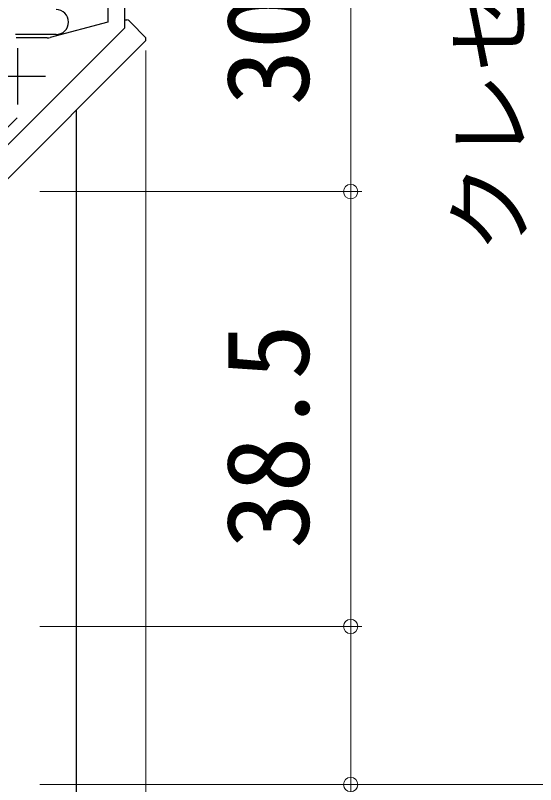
# Model space of a CAD drawing. Units: millimetres, scale not verified. Extents: x -525 to 525, y -783 to 779.
# Drawn here: x -275.4 to -229.3, y 173.5 to 241.6 of the extents above; entities that cross this region are included whole.
import ezdxf
from ezdxf.enums import TextEntityAlignment as Align

# ---------------------------------------------------------------- set-up
doc = ezdxf.new("R2010")
doc.units = ezdxf.units.MM
doc.header["$LTSCALE"] = 4
for name, color, linetype in [('0-2_YKK_11', 7, 'Continuous'), ('0-5_YKK_13', 4, 'Continuous'), ('0-9_YSS_K', 3, 'Continuous')]:
    doc.layers.add(name, color=color, linetype=linetype)
doc.layers.add('0-7_YKK_D', color=6, linetype='Continuous', lineweight=18)
doc.styles.add('ＭＳ ゴシック', font='')
doc.styles.get('ＭＳ ゴシック').set_extended_font_data('MS Gothic')

msp = doc.modelspace()

# ---------------------------------------------------------------- linework, layer by layer
at = {"layer": '0-2_YKK_11'}
for p, q in [((-272.554, 239.567), (-275.302, 239.567)), ((-275.197, 238.667), (-275.197, 233.667)), ((-272.697, 236.167), (-277.697, 236.167))]:
    msp.add_line(p, q, dxfattribs=at)
for points in [[(-278.404, 227.76), (-265.697, 240.467), (-265.697, 243.467), (-267.197, 243.467), (-267.197, 255.967), (-268.697, 255.967), (-268.697, 254.667), (-268.497, 254.467), (-268.297, 254.267), (-268.297, 242.367), (-267.197, 242.367), (-267.197, 240.967), (-272.295, 239.601)], [(-275.213, 232.506), (-278.477, 229.242), (-286.197, 228.567), (-290.297, 228.567)]]:
    msp.add_lwpolyline(points, dxfattribs=at)
msp.add_arc((-272.554, 240.567), 1, 269.99997, 284.99995, dxfattribs=at)
at = {"layer": '0-5_YKK_13'}
for p, q in [((-265.699, 241.166), (-265.515, 241.166)), ((-265.303, 241.078), (-265.108, 240.883)), ((-265.108, 240.883), (-263.906, 239.681)), ((-271.776, 239.874), (-275.376, 239.873)), ((-263.906, 239.257), (-278.331, 224.832))]:
    msp.add_line(p, q, dxfattribs=at)
for centre, radius, start, end in [((-271.776, 240.974), 1.1, 270.00309, 90.00309), ((-265.515, 240.866), 0.3, 44.99999, 89.99999), ((-264.118, 239.469), 0.3, 314.99999, 44.99999)]:
    msp.add_arc(centre, radius, start, end, dxfattribs=at)
at = {"layer": '0-7_YKK_D'}
for p, q in [((-245.7, 225.967), (-245.7, 255.967)), ((-263.818, 238.469), (-263.818, 112.471)), ((-273.2, 225.967), (-244.7, 225.967)), ((-273.2, 225.967), (-244.7, 225.967)), ((-245.7, 187.467), (-245.7, 225.967)), ((-273.2, 187.467), (-244.7, 187.467)), ((-273.2, 187.467), (-244.7, 187.467)), ((-273.2, 173.471), (-205.2, 173.471)), ((-273.2, 173.471), (-244.7, 173.471)), ((-273.2, 173.471), (-225.2, 173.471))]:
    msp.add_line(p, q, dxfattribs=at)
msp.add_lwpolyline([(-245.7, 187.467), (-245.7, 173.471), (-245.7, 155.364)], dxfattribs=at)
for centre in [(-245.7, 225.967), (-245.7, 225.967), (-245.7, 187.467), (-245.7, 187.467), (-245.7, 173.471)]:
    msp.add_circle(centre, 0.637, dxfattribs=at)
at = {"layer": '0-9_YSS_K'}
msp.add_line((-270, 233.162), (-270, 153.462), dxfattribs=at)

# ---------------------------------------------------------------- texts
at = {"layer": '0-7_YKK_D', "style": 'ＭＳ ゴシック'}
for s, height, p in [('クレセント位置', 5.865, (-228.7, 220.503)), ('30', 7.331, (-247.2, 233.58)), ('38.5', 7.331, (-247.2, 194.33))]:
    msp.add_text(s, height=height, rotation=90, dxfattribs=at).set_placement(p, align=Align.BOTTOM_LEFT)

doc.saveas('drawing.dxf')
